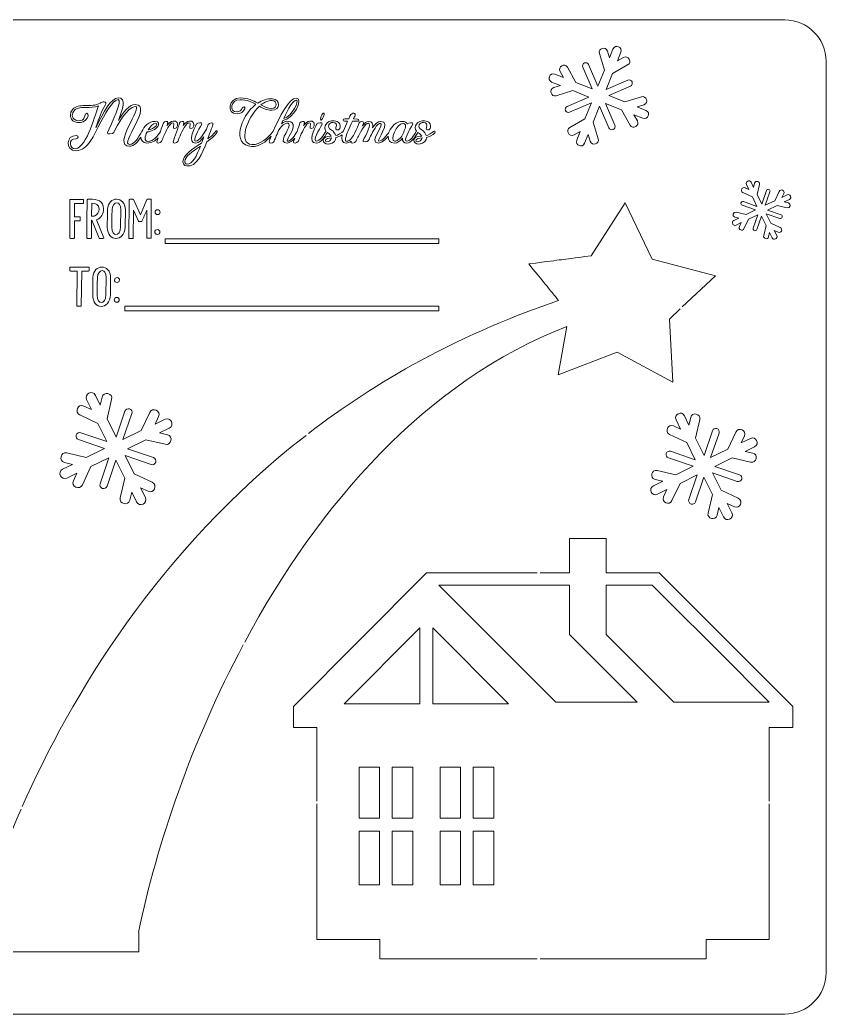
# Model space of a CAD drawing. Header units: inches. Extents: x 83 to 286, y 3 to 155.
# Drawn here: x 162.9 to 286.5, y 2.8 to 155.2 of the extents above; entities that cross this region are included whole.
import ezdxf

# ---------------------------------------------------------------- set-up
doc = ezdxf.new("R2010")
doc.units = ezdxf.units.IN
doc.header["$MEASUREMENT"] = 0
doc.layers.add('_U+0421_U+043B_U+043E_U+0439 1', color=7, linetype='Continuous')

# ---------------------------------------------------------------- blocks, each defined once
blk = doc.blocks.new('block 2')
at = {"layer": '_U+0421_U+043B_U+043E_U+0439 1', "color": 7, "lineweight": 5, "true_color": 0xffffff}
for points, knots in [([(171.56, 137.48), (171.91, 137.46), (171.86, 136.99), (171.52, 137.01), (170.22, 137.09), (170.47, 135.3), (171.44, 135.46), (173.26, 135.75), (174.48, 141.14), (174.95, 142.03), (174.29, 141.79), (173.63, 141.79), (173.01, 141.79), (172.69, 141.79), (172.37, 141.79), (172.09, 141.75), (171.48, 141.66), (171.12, 141.34), (170.99, 140.97), (170.93, 140.84), (170.92, 140.7), (170.92, 140.56), (170.94, 140.43), (170.98, 140.3), (171.05, 140.18), (171.22, 139.89), (171.59, 139.7), (172.14, 139.78), (172.56, 139.84), (172.78, 140.13), (172.82, 140.53), (172.88, 141.07), (173.45, 140.99), (173.36, 140.52), (173.24, 139.98), (172.74, 139.58), (172.17, 139.49), (171.5, 139.4), (171.04, 139.65), (170.81, 140.02), (170.71, 140.17), (170.66, 140.35), (170.64, 140.52), (170.63, 140.7), (170.66, 140.89), (170.72, 141.06), (170.89, 141.52), (171.33, 141.93), (172.06, 142.03), (172.36, 142.08), (172.69, 142.08), (173.03, 142.08), (173.72, 142.08), (174.48, 142.08), (175.21, 142.46), (175.44, 142.7), (176.37, 142.84), (175.95, 142.16), (175.39, 141.25), (175.08, 140.29), (174.53, 138.72), (174.53, 138.72), (174.66, 138.97), (174.66, 138.97), (175.69, 140.96), (176.86, 143.28), (177.94, 143.28), (179.35, 143.28), (178.58, 141.45), (177.99, 139.82), (178.67, 141), (179.62, 142.24), (180.55, 142.24), (183.39, 142.24), (178.15, 136.13), (179.69, 136.13), (180.48, 136.13), (181.11, 137.25), (181.57, 138.09), (181.88, 138.89), (182.65, 139.66), (183.64, 139.66), (184.18, 139.66), (184.26, 139.21), (184.01, 138.87), (183.74, 138.46), (182.87, 138.04), (182.39, 138.07), (182.03, 137.35), (181.91, 136.6), (182.48, 136.6), (183.38, 136.6), (184.03, 137.42), (184.43, 138.12), (184.61, 138.64), (184.78, 139.13), (184.88, 139.42), (184.97, 139.71), (185.61, 139.75), (185.55, 139.47), (185.52, 139.3), (185.47, 139.16), (185.43, 139.02), (185.7, 139.4), (186.02, 139.7), (186.37, 139.72), (186.99, 139.77), (187.12, 139.33), (187.05, 138.96), (186.97, 138.55), (186.23, 138.32), (186.44, 138.92), (186.55, 139.24), (186.55, 139.46), (186.3, 139.44), (185.85, 139.4), (185.29, 138.21), (184.94, 137.47), (184.83, 137.18), (184.73, 136.94), (184.59, 136.57), (184.47, 136.29), (183.76, 136.27), (183.86, 136.55), (183.92, 136.71), (184, 136.92), (184.09, 137.15), (183.66, 136.7), (183.11, 136.35), (182.37, 136.35), (181.73, 136.35), (181.44, 136.74), (181.41, 137.25), (180.97, 136.52), (180.43, 135.85), (179.7, 135.85), (176.9, 135.85), (181.83, 141.94), (180.57, 141.94), (179.36, 141.94), (177.71, 138.87), (177.28, 137.97), (177.18, 137.74), (176.14, 137.58), (176.31, 137.94), (176.93, 139.27), (178.7, 143.03), (177.95, 143), (177.05, 142.96), (175.91, 140.75), (174.91, 138.85), (174.45, 137.96), (174.03, 137.14), (173.66, 136.6), (173.15, 135.87), (172.43, 135.17), (171.49, 135.17), (169.83, 135.17), (169.9, 137.61), (171.56, 137.48)], [0, 0, 0, 0, 1, 1, 1, 2, 2, 2, 3, 3, 3, 4, 4, 4, 5, 5, 5, 6, 6, 6, 7, 7, 7, 8, 8, 8, 9, 9, 9, 10, 10, 10, 11, 11, 11, 12, 12, 12, 13, 13, 13, 14, 14, 14, 15, 15, 15, 16, 16, 16, 17, 17, 17, 18, 18, 18, 19, 19, 19, 20, 20, 20, 21, 21, 21, 22, 22, 22, 23, 23, 23, 24, 24, 24, 25, 25, 25, 26, 26, 26, 27, 27, 27, 28, 28, 28, 29, 29, 29, 30, 30, 30, 31, 31, 31, 32, 32, 32, 33, 33, 33, 34, 34, 34, 35, 35, 35, 36, 36, 36, 37, 37, 37, 38, 38, 38, 39, 39, 39, 40, 40, 40, 41, 41, 41, 42, 42, 42, 43, 43, 43, 44, 44, 44, 45, 45, 45, 46, 46, 46, 47, 47, 47, 48, 48, 48, 49, 49, 49, 50, 50, 50, 51, 51, 51, 52, 52, 52, 53, 53, 53, 53]), ([(182.55, 138.36), (182.93, 138.42), (183.51, 138.68), (183.75, 138.98), (183.86, 139.11), (183.98, 139.37), (183.68, 139.37), (183.32, 139.37), (182.87, 138.91), (182.55, 138.36)], [0, 0, 0, 0, 1, 1, 1, 2, 2, 2, 3, 3, 3, 3])]:
    blk.add_open_spline(points, degree=3, knots=knots, dxfattribs=at)
blk = doc.blocks.new('block 3')
at = {"layer": '_U+0421_U+043B_U+043E_U+0439 1', "color": 7, "lineweight": 5, "true_color": 0xffffff}
for points, knots in [([(189.94, 139.27), (190.03, 139.45), (190.98, 139.6), (190.77, 139.25), (190.27, 138.39), (189.29, 136.62), (189.87, 136.62), (190.36, 136.62), (191.11, 137.82), (191.51, 138.45), (191.51, 138.45), (191.77, 139.18), (191.77, 139.18), (191.86, 139.45), (192.63, 139.58), (192.48, 139.15), (192.39, 138.88), (191.82, 137.39), (191.68, 137), (191.97, 137.21), (192.51, 137.54), (192.87, 138.13), (192.96, 138.28), (193.22, 138.2), (193.14, 138.05), (192.73, 137.3), (192.05, 136.9), (191.53, 136.53), (190.92, 134.79), (189.94, 132.59), (188.45, 132.84), (188.03, 132.9), (187.88, 133.19), (187.88, 133.52), (187.87, 134.48), (189.33, 135.4), (190.74, 136.35), (190.81, 136.55), (190.93, 136.9), (191.08, 137.3), (190.69, 136.78), (190.34, 136.35), (189.87, 136.35), (188.47, 136.35), (189.59, 138.55), (189.94, 139.27)], [0, 0, 0, 0, 1, 1, 1, 2, 2, 2, 3, 3, 3, 4, 4, 4, 5, 5, 5, 6, 6, 6, 7, 7, 7, 8, 8, 8, 9, 9, 9, 10, 10, 10, 11, 11, 11, 12, 12, 12, 13, 13, 13, 14, 14, 14, 15, 15, 15, 15]), ([(190.56, 135.87), (189.33, 135.04), (188.16, 134.23), (188.16, 133.53), (188.16, 133.33), (188.25, 133.15), (188.49, 133.12), (189.31, 132.99), (190.04, 134.45), (190.56, 135.87)], [0, 0, 0, 0, 1, 1, 1, 2, 2, 2, 3, 3, 3, 3])]:
    blk.add_open_spline(points, degree=3, knots=knots, dxfattribs=at)
blk = doc.blocks.new('block 4')
at = {"layer": '_U+0421_U+043B_U+043E_U+0439 1', "color": 7, "lineweight": 5, "true_color": 0xffffff}
for points, knots in [([(196.67, 143.26), (197.84, 143.26), (198.62, 142.86), (199.34, 142.46), (200.02, 142.92), (200.78, 143.19), (201.58, 143.14), (202.92, 143.06), (202.82, 141.37), (201.49, 141.37), (200.74, 141.37), (200.18, 141.65), (199.59, 141.98), (197.65, 140.18), (196.32, 136.23), (198.44, 136.11), (199.76, 136.03), (200.89, 137.15), (201.72, 138.15), (201.72, 138.15), (201.72, 138.15), (201.72, 138.15), (202.63, 140.28), (204.16, 143.31), (205.27, 143.21), (206.38, 143.12), (204.84, 140.02), (203.2, 139.8), (203.2, 139.8), (202.98, 139.31), (202.98, 139.31), (203.5, 139.87), (204.9, 139.86), (204.78, 138.87), (204.68, 137.96), (203.58, 136.61), (203.88, 136.61), (204.44, 136.61), (205.08, 137.59), (205.38, 138.12), (205.56, 138.64), (205.73, 139.13), (205.82, 139.42), (205.92, 139.71), (206.55, 139.75), (206.49, 139.47), (206.47, 139.3), (206.41, 139.16), (206.38, 139.02), (206.65, 139.4), (206.97, 139.7), (207.32, 139.72), (207.94, 139.77), (208.07, 139.33), (208, 138.96), (207.92, 138.55), (207.18, 138.32), (207.38, 138.92), (207.5, 139.24), (207.5, 139.46), (207.24, 139.44), (206.79, 139.4), (206.24, 138.21), (205.88, 137.47), (205.78, 137.18), (205.68, 136.94), (205.53, 136.57), (205.42, 136.29), (204.7, 136.27), (204.81, 136.55), (204.86, 136.69), (204.93, 136.88), (205.01, 137.09), (204.67, 136.69), (204.26, 136.35), (203.85, 136.35), (202.37, 136.35), (204.06, 138.22), (204.15, 139.03), (204.25, 139.9), (202.97, 139.11), (202.53, 138.28), (202.21, 137.52), (201.93, 136.84), (201.78, 136.49), (201.7, 136.32), (200.97, 136.25), (201.07, 136.5), (201.15, 136.72), (201.26, 137.03), (201.41, 137.39), (200.59, 136.51), (199.57, 135.75), (198.4, 135.82), (195.35, 136.01), (196.58, 140.37), (199.07, 142.28), (198.42, 142.64), (197.69, 142.98), (196.64, 142.98), (195.21, 142.98), (194.84, 141.11), (196.2, 141.11), (196.54, 141.11), (196.83, 141.37), (196.96, 141.71), (197.07, 142.02), (197.51, 141.92), (197.38, 141.59), (197.19, 141.13), (196.66, 140.82), (196.18, 140.82), (194.43, 140.82), (194.88, 143.26), (196.67, 143.26)], [0, 0, 0, 0, 1, 1, 1, 2, 2, 2, 3, 3, 3, 4, 4, 4, 5, 5, 5, 6, 6, 6, 7, 7, 7, 8, 8, 8, 9, 9, 9, 10, 10, 10, 11, 11, 11, 12, 12, 12, 13, 13, 13, 14, 14, 14, 15, 15, 15, 16, 16, 16, 17, 17, 17, 18, 18, 18, 19, 19, 19, 20, 20, 20, 21, 21, 21, 22, 22, 22, 23, 23, 23, 24, 24, 24, 25, 25, 25, 26, 26, 26, 27, 27, 27, 28, 28, 28, 29, 29, 29, 30, 30, 30, 31, 31, 31, 32, 32, 32, 33, 33, 33, 34, 34, 34, 35, 35, 35, 36, 36, 36, 37, 37, 37, 38, 38, 38, 38]), ([(199.83, 142.18), (200.35, 141.89), (200.86, 141.66), (201.51, 141.66), (202.36, 141.66), (202.38, 142.8), (201.53, 142.86), (200.96, 142.89), (200.38, 142.62), (199.83, 142.18)], [0, 0, 0, 0, 1, 1, 1, 2, 2, 2, 3, 3, 3, 3]), ([(203.34, 140.11), (204.58, 140.41), (205.81, 142.88), (205.24, 142.93), (204.8, 142.97), (204.04, 141.61), (203.34, 140.11)], [0, 0, 0, 0, 1, 1, 1, 2, 2, 2, 2])]:
    blk.add_open_spline(points, degree=3, knots=knots, dxfattribs=at)
blk = doc.blocks.new('block 5')
at = {"layer": '_U+0421_U+043B_U+043E_U+0439 1', "color": 7, "lineweight": 5, "true_color": 0xffffff}
for points, knots in [([(208.39, 139.27), (208.48, 139.45), (209.43, 139.6), (209.22, 139.25), (208.72, 138.39), (207.74, 136.62), (208.32, 136.62), (208.86, 136.62), (209.43, 137.56), (209.78, 138.13), (209.79, 138.14), (209.8, 138.14), (209.8, 138.15), (209.26, 138.81), (209.94, 139.87), (211.05, 139.76), (211.72, 139.7), (212.15, 139.25), (211.9, 138.57), (211.73, 138.14), (211.14, 138.34), (211.33, 138.74), (211.55, 139.21), (211.34, 139.5), (210.87, 139.5), (210.33, 139.52), (209.77, 138.86), (210.6, 138.35), (211.04, 138.08), (211.21, 137.78), (211.3, 137.49), (211.54, 137.53), (212.26, 137.9), (212.44, 138.13), (212.44, 138.13), (212.44, 138.13), (212.44, 138.13), (212.45, 138.16), (212.46, 138.19), (212.47, 138.21), (212.66, 138.72), (212.87, 139.18), (213.1, 139.68), (213.1, 139.68), (212.66, 139.68), (212.66, 139.68), (212.37, 139.68), (212.38, 140.07), (212.67, 140.07), (212.67, 140.07), (213.28, 140.07), (213.28, 140.07), (213.28, 140.07), (213.29, 140.08), (213.29, 140.08), (213.29, 140.08), (213.48, 140.48), (213.48, 140.48), (213.84, 141.19), (214.47, 140.96), (214.2, 140.4), (214.17, 140.36), (214.15, 140.31), (214.01, 140.03), (214.01, 140.03), (214.63, 140), (214.63, 140), (214.93, 140), (214.91, 139.58), (214.63, 139.68), (214.63, 139.68), (213.85, 139.68), (213.85, 139.68), (213.62, 139.17), (213.42, 138.73), (213.2, 138.21), (212.84, 137.38), (212.61, 136.62), (212.96, 136.62), (213.53, 136.62), (213.99, 137.42), (214.24, 137.92), (214.5, 138.52), (214.76, 139.13), (214.9, 139.46), (214.99, 139.71), (215.67, 139.75), (215.55, 139.4), (215.55, 139.4), (215.41, 138.99), (215.41, 138.99), (215.7, 139.38), (216.01, 139.66), (216.28, 139.66), (216.89, 139.66), (217.02, 139.24), (216.95, 138.7), (217.3, 139.23), (217.73, 139.66), (218.17, 139.66), (219.99, 139.66), (217.42, 136.63), (217.92, 136.63), (218.47, 136.63), (219.15, 137.54), (219.51, 138.11), (219.82, 138.9), (220.56, 139.66), (221.57, 139.66), (221.88, 139.66), (222.14, 139.55), (222.24, 139.25), (222.24, 139.25), (222.27, 139.31), (222.27, 139.31), (222.34, 139.45), (223.29, 139.59), (223.1, 139.25), (222.6, 138.42), (221.6, 136.62), (222.18, 136.62), (222.74, 136.62), (223.29, 137.56), (223.65, 138.13), (223.65, 138.14), (223.66, 138.14), (223.67, 138.15), (223.13, 138.81), (223.8, 139.87), (224.92, 139.76), (225.59, 139.7), (226.02, 139.25), (225.76, 138.57), (225.59, 138.14), (225, 138.34), (225.2, 138.74), (225.41, 139.21), (225.21, 139.5), (224.73, 139.5), (224.19, 139.52), (223.64, 138.86), (224.47, 138.35), (224.91, 138.08), (225.07, 137.78), (225.16, 137.49), (225.4, 137.53), (226.12, 137.9), (226.3, 138.13), (226.39, 138.24), (226.67, 138.17), (226.49, 137.92), (226.24, 137.57), (225.5, 137.26), (225.2, 137.21), (225.17, 136.78), (224.93, 136.24), (224.08, 136.19), (222.98, 136.11), (222.86, 137.46), (224.47, 137.4), (224.39, 137.56), (224.22, 137.75), (223.94, 137.91), (223.91, 137.93), (223.89, 137.95), (223.87, 137.96), (223.49, 137.28), (222.85, 136.34), (222.18, 136.34), (221.69, 136.34), (221.52, 136.65), (221.52, 137.08), (221.22, 136.69), (220.79, 136.34), (220.28, 136.34), (219.6, 136.34), (219.32, 136.81), (219.34, 137.39), (218.91, 136.85), (218.33, 136.35), (217.84, 136.35), (216.12, 136.35), (219.04, 139.37), (218.07, 139.37), (217.6, 139.37), (217.02, 138.1), (216.62, 137.39), (216.5, 137.12), (216.39, 136.88), (216.31, 136.72), (216.22, 136.55), (215.27, 136.4), (215.48, 136.75), (215.97, 137.61), (216.86, 139.38), (216.28, 139.38), (215.81, 139.38), (215.18, 138.13), (214.78, 137.4), (214.67, 137.17), (214.54, 136.9), (214.39, 136.58), (214.25, 136.32), (213.48, 136.21), (213.66, 136.61), (213.67, 136.62), (213.67, 136.63), (213.67, 136.64), (213.44, 136.45), (213.17, 136.34), (212.88, 136.34), (212.19, 136.34), (212.11, 136.9), (212.29, 137.62), (211.96, 137.41), (211.54, 137.25), (211.33, 137.21), (211.31, 136.78), (211.07, 136.24), (210.21, 136.19), (209.12, 136.11), (209, 137.46), (210.6, 137.4), (210.52, 137.56), (210.36, 137.75), (210.07, 137.91), (210.05, 137.93), (210.03, 137.95), (210.01, 137.96), (209.62, 137.28), (208.98, 136.34), (208.32, 136.34), (206.92, 136.34), (208.04, 138.55), (208.39, 139.27)], [0, 0, 0, 0, 1, 1, 1, 2, 2, 2, 3, 3, 3, 4, 4, 4, 5, 5, 5, 6, 6, 6, 7, 7, 7, 8, 8, 8, 9, 9, 9, 10, 10, 10, 11, 11, 11, 12, 12, 12, 13, 13, 13, 14, 14, 14, 15, 15, 15, 16, 16, 16, 17, 17, 17, 18, 18, 18, 19, 19, 19, 20, 20, 20, 21, 21, 21, 22, 22, 22, 23, 23, 23, 24, 24, 24, 25, 25, 25, 26, 26, 26, 27, 27, 27, 28, 28, 28, 29, 29, 29, 30, 30, 30, 31, 31, 31, 32, 32, 32, 33, 33, 33, 34, 34, 34, 35, 35, 35, 36, 36, 36, 37, 37, 37, 38, 38, 38, 39, 39, 39, 40, 40, 40, 41, 41, 41, 42, 42, 42, 43, 43, 43, 44, 44, 44, 45, 45, 45, 46, 46, 46, 47, 47, 47, 48, 48, 48, 49, 49, 49, 50, 50, 50, 51, 51, 51, 52, 52, 52, 53, 53, 53, 54, 54, 54, 55, 55, 55, 56, 56, 56, 57, 57, 57, 58, 58, 58, 59, 59, 59, 60, 60, 60, 61, 61, 61, 62, 62, 62, 63, 63, 63, 64, 64, 64, 65, 65, 65, 66, 66, 66, 67, 67, 67, 68, 68, 68, 69, 69, 69, 70, 70, 70, 71, 71, 71, 72, 72, 72, 73, 73, 73, 74, 74, 74, 75, 75, 75, 76, 76, 76, 77, 77, 77, 78, 78, 78, 78]), ([(220.28, 136.62), (220.89, 136.62), (221.4, 137.31), (221.64, 137.8), (221.73, 138.11), (221.86, 138.42), (221.97, 138.69), (222.04, 139.03), (222.03, 139.37), (221.61, 139.37), (220.63, 139.37), (219.51, 136.62), (220.28, 136.62)], [0, 0, 0, 0, 1, 1, 1, 2, 2, 2, 3, 3, 3, 4, 4, 4, 4]), ([(209.91, 136.54), (210.27, 136.54), (210.6, 136.76), (210.66, 137.13), (209.55, 137.13), (209.55, 136.54), (209.91, 136.54)], [0, 0, 0, 0, 1, 1, 1, 2, 2, 2, 2]), ([(223.77, 136.54), (224.13, 136.54), (224.47, 136.76), (224.53, 137.13), (223.42, 137.13), (223.42, 136.54), (223.77, 136.54)], [0, 0, 0, 0, 1, 1, 1, 2, 2, 2, 2])]:
    blk.add_open_spline(points, degree=3, knots=knots, dxfattribs=at)
blk = doc.blocks.new('block 6')
at = {"layer": '_U+0421_U+043B_U+043E_U+0439 1', "color": 7, "lineweight": 5, "true_color": 0xffffff}
for points, knots in [([(173.77, 121.73), (173.77, 121.73), (173.25, 121.73), (173.25, 121.73), (173.2, 121.73), (173.16, 121.74), (173.16, 121.77), (173.16, 125.63), (173.18, 126.5), (173.21, 127.68), (173.21, 127.7), (173.24, 127.72), (173.29, 127.72), (173.41, 127.73), (173.53, 127.73), (173.63, 127.73), (174.73, 127.73), (175.72, 127.52), (175.72, 126.25), (175.72, 125.53), (175.32, 124.79), (174.62, 124.58), (174.62, 124.58), (175.75, 121.79), (175.75, 121.79), (175.76, 121.75), (175.74, 121.73), (175.67, 121.73), (175.67, 121.73), (175.11, 121.73), (175.11, 121.73), (175.09, 121.73), (175.04, 121.73), (175.03, 121.75), (175.03, 121.75), (173.91, 124.5), (173.91, 124.5), (173.91, 124.5), (173.87, 124.5), (173.87, 124.5), (173.87, 123.59), (173.86, 122.67), (173.86, 121.77), (173.86, 121.74), (173.82, 121.73), (173.77, 121.73)], [0, 0, 0, 0, 1, 1, 1, 2, 2, 2, 3, 3, 3, 4, 4, 4, 5, 5, 5, 6, 6, 6, 7, 7, 7, 8, 8, 8, 9, 9, 9, 10, 10, 10, 11, 11, 11, 12, 12, 12, 13, 13, 13, 14, 14, 14, 15, 15, 15, 15]), ([(173.85, 125.11), (174.03, 125.11), (174.2, 125.12), (174.39, 125.17), (174.73, 125.31), (175.02, 125.77), (175.02, 126.22), (175.02, 126.95), (174.46, 127.13), (173.89, 127.12), (173.89, 127.12), (173.85, 125.11), (173.85, 125.11)], [0, 0, 0, 0, 1, 1, 1, 2, 2, 2, 3, 3, 3, 4, 4, 4, 4])]:
    blk.add_open_spline(points, degree=3, knots=knots, dxfattribs=at)
blk = doc.blocks.new('block 7')
at = {"layer": '_U+0421_U+043B_U+043E_U+0439 1', "color": 7, "lineweight": 5, "true_color": 0xffffff}
for points, knots in [([(177.61, 121.71), (176.94, 121.71), (176.29, 122.32), (176.29, 123.45), (176.29, 123.45), (176.29, 124.24), (176.29, 124.24), (176.29, 124.89), (176.3, 125.6), (176.33, 126.16), (176.38, 127.22), (177.05, 127.74), (177.71, 127.74), (178.38, 127.74), (179.06, 127.18), (179.05, 126.1), (179.05, 126.1), (179.02, 123.48), (179.02, 123.48), (178.96, 122.3), (178.28, 121.71), (177.61, 121.71)], [0, 0, 0, 0, 1, 1, 1, 2, 2, 2, 3, 3, 3, 4, 4, 4, 5, 5, 5, 6, 6, 6, 7, 7, 7, 7]), ([(178.36, 126.13), (178.37, 126.86), (178.07, 127.19), (177.76, 127.19), (177.41, 127.19), (177.05, 126.8), (177.03, 126.13), (176.99, 125.33), (176.97, 124.23), (176.97, 123.45), (176.97, 122.67), (177.28, 122.3), (177.61, 122.3), (177.95, 122.3), (178.3, 122.71), (178.32, 123.48), (178.32, 123.48), (178.36, 126.13), (178.36, 126.13)], [0, 0, 0, 0, 1, 1, 1, 2, 2, 2, 3, 3, 3, 4, 4, 4, 5, 5, 5, 6, 6, 6, 6])]:
    blk.add_open_spline(points, degree=3, knots=knots, dxfattribs=at)
blk = doc.blocks.new('block 8')
at = {"layer": '_U+0421_U+043B_U+043E_U+0439 1', "color": 7, "lineweight": 5, "true_color": 0xffffff}
for points, knots in [([(174.05, 113.05), (174.05, 113.05), (174.05, 113.83), (174.05, 113.83), (174.05, 114.48), (174.05, 115.19), (174.08, 115.75), (174.13, 116.81), (174.8, 117.33), (175.46, 117.33), (176.14, 117.33), (176.81, 116.78), (176.8, 115.69), (176.8, 115.69), (176.77, 113.07), (176.77, 113.07), (176.71, 111.89), (176.03, 111.3), (175.36, 111.3), (174.69, 111.3), (174.04, 111.91), (174.05, 113.05)], [0, 0, 0, 0, 1, 1, 1, 2, 2, 2, 3, 3, 3, 4, 4, 4, 5, 5, 5, 6, 6, 6, 7, 7, 7, 7]), ([(174.72, 113.05), (174.72, 112.26), (175.03, 111.89), (175.36, 111.89), (175.7, 111.89), (176.06, 112.31), (176.07, 113.07), (176.07, 113.07), (176.11, 115.72), (176.11, 115.72), (176.12, 116.45), (175.82, 116.79), (175.51, 116.79), (175.16, 116.79), (174.8, 116.4), (174.78, 115.72), (174.74, 114.92), (174.72, 113.82), (174.72, 113.05)], [0, 0, 0, 0, 1, 1, 1, 2, 2, 2, 3, 3, 3, 4, 4, 4, 5, 5, 5, 6, 6, 6, 6])]:
    blk.add_open_spline(points, degree=3, knots=knots, dxfattribs=at)

msp = doc.modelspace()

# ---------------------------------------------------------------- linework, layer by layer
at = {"layer": '_U+0421_U+043B_U+043E_U+0439 1', "color": 7, "lineweight": 5, "true_color": 0xffffff}
for points in [[(185.16, 120.96), (227.08, 120.96), (227.08, 121.67), (185.16, 121.67), (185.16, 120.96)], [(178.95, 110.64), (227.08, 110.64), (227.08, 111.35), (178.95, 111.35), (178.95, 110.64)]]:
    msp.add_lwpolyline(points, dxfattribs=at)
at = {"layer": '_U+0421_U+043B_U+043E_U+0439 1', "color": 1, "lineweight": 5, "true_color": 0xff0000}
for points in [[(242.62, 70.48), (247.15, 70.48), (247.15, 75.73), (252.73, 75.73), (252.73, 70.48), (260.87, 70.48), (281.35, 50), (281.35, 46.78), (277.74, 46.78), (277.74, 35.48)], [(208.41, 35.48), (208.41, 46.78), (204.8, 46.78), (204.8, 50), (225.22, 70.48), (242.18, 70.48)], [(247.15, 61.03), (247.15, 68.58), (227.12, 68.58), (245.05, 50.65), (257.52, 50.65), (247.15, 61.03)], [(212.61, 50.39), (224.17, 50.39), (224.17, 62.01), (212.61, 50.39)], [(226.2, 62.01), (226.2, 50.39), (237.76, 50.39), (226.2, 62.01)], [(214.91, 40.67), (214.91, 32.86), (218, 32.86), (218, 40.67), (214.91, 40.67)], [(219.96, 40.67), (219.96, 32.86), (223.11, 32.86), (223.11, 40.67), (219.96, 40.67)], [(227.32, 40.67), (227.32, 32.86), (230.4, 32.86), (230.4, 40.67), (227.32, 40.67)], [(232.37, 40.67), (232.37, 32.86), (235.53, 32.86), (235.53, 40.67), (232.37, 40.67)], [(208.41, 35.04), (208.41, 14.28), (218.08, 14.28), (218.08, 11.28), (242.18, 11.28)], [(277.74, 35.04), (277.74, 14.28), (268.08, 14.28), (268.08, 11.28), (242.62, 11.28)], [(214.91, 30.89), (214.91, 22.62), (218, 22.62), (218, 30.89), (214.91, 30.89)], [(219.96, 30.89), (219.96, 22.62), (223.11, 22.62), (223.11, 30.89), (219.96, 30.89)], [(227.32, 30.89), (227.32, 22.62), (230.4, 22.62), (230.4, 30.89), (227.32, 30.89)], [(232.37, 30.89), (232.37, 22.62), (235.53, 22.62), (235.53, 30.89), (232.37, 30.89)]]:
    msp.add_lwpolyline(points, dxfattribs=at)
for points, knots in [([(286.46, 148.87), (286.46, 148.87), (286.46, 9.17), (286.46, 9.17), (286.46, 5.67), (283.61, 2.82), (280.11, 2.82), (280.11, 2.82), (89.61, 2.82), (89.61, 2.82), (86.1, 2.82), (83.26, 5.67), (83.26, 9.17), (83.26, 9.17), (83.26, 148.87), (83.26, 148.87), (83.26, 152.38), (86.1, 155.22), (89.61, 155.22), (89.61, 155.22), (280.11, 155.22), (280.11, 155.22), (283.61, 155.22), (286.46, 152.38), (286.46, 148.87)], [0, 0, 0, 0, 1, 1, 1, 2, 2, 2, 3, 3, 3, 4, 4, 4, 5, 5, 5, 6, 6, 6, 7, 7, 7, 8, 8, 8, 8]), ([(207.1, 91.81), (212.33, 95.84), (218.06, 99.62), (224.33, 103.03), (231.56, 106.92), (238.67, 109.9), (245.46, 112.21), (243.84, 114.14), (244.93, 112.9), (240.88, 117.81), (247.17, 118.63), (244.78, 118.31), (250.43, 119.06), (250.43, 119.06), (255.64, 127.2), (255.64, 127.2), (255.64, 127.2), (259.81, 118.53), (259.81, 118.53), (259.81, 118.53), (269.49, 116.01), (269.49, 116.01), (269.49, 116.01), (264.41, 111.22), (264.41, 111.22)], [0, 0, 0, 0, 1, 1, 1, 2, 2, 2, 3, 3, 3, 4, 4, 4, 5, 5, 5, 6, 6, 6, 7, 7, 7, 8, 8, 8, 8]), ([(197.35, 59.86), (208.62, 80.84), (225.05, 99.9), (246.74, 108.21), (246.74, 108.21), (245.37, 100.81), (245.37, 100.81), (245.37, 100.81), (254.43, 104.31), (254.43, 104.31), (254.43, 104.31), (262.96, 99.67), (262.96, 99.67), (262.96, 99.67), (262.44, 109.35), (262.44, 109.35), (262.44, 109.35), (264.09, 110.92), (264.09, 110.92)], [0, 0, 0, 0, 1, 1, 1, 2, 2, 2, 3, 3, 3, 4, 4, 4, 5, 5, 5, 6, 6, 6, 6]), ([(259.82, 68.58), (259.82, 68.58), (252.73, 68.58), (252.73, 68.58), (252.73, 68.58), (252.73, 61.03), (252.73, 61.03), (252.73, 61.03), (263.1, 50.65), (263.1, 50.65), (263.1, 50.65), (277.74, 50.65), (277.74, 50.65), (271.77, 56.63), (265.79, 62.6), (259.82, 68.58)], [0, 0, 0, 0, 1, 1, 1, 2, 2, 2, 3, 3, 3, 4, 4, 4, 5, 5, 5, 5]), ([(163.07, 34.22), (159.56, 26.24), (157.37, 19.57), (156.11, 15.35), (156.11, 15.35), (156.11, 12.35), (156.11, 12.35), (156.11, 12.35), (181.11, 12.35), (181.11, 12.35), (181.11, 12.35), (181.11, 15.35), (181.11, 15.35), (181.11, 15.35), (181.07, 15.35), (181.07, 15.35), (183.88, 28.9), (189.22, 44.62), (197.11, 59.41)], [0, 0, 0, 0, 1, 1, 1, 2, 2, 2, 3, 3, 3, 4, 4, 4, 5, 5, 5, 6, 6, 6, 6])]:
    msp.add_open_spline(points, degree=3, knots=knots, dxfattribs=at)
at = {"layer": '_U+0421_U+043B_U+043E_U+0439 1', "color": 7, "lineweight": 5, "true_color": 0xffffff}
for points, knots in [([(258.84, 141.34), (258.84, 141.34), (257.49, 141.88), (257.49, 141.88), (257.49, 141.88), (258.53, 142.21), (258.53, 142.21), (258.92, 142.33), (259.05, 142.71), (258.94, 143.01), (258.83, 143.31), (258.53, 143.57), (258.14, 143.44), (258.14, 143.44), (255.61, 142.66), (255.61, 142.66), (255.61, 142.66), (253.13, 143.65), (253.13, 143.65), (253.13, 143.65), (256.46, 145.08), (256.46, 145.08), (256.7, 145.18), (256.82, 145.48), (256.71, 145.72), (256.61, 145.96), (256.32, 146.08), (256.08, 145.97), (256.08, 145.97), (252.74, 144.54), (252.74, 144.54), (252.74, 144.54), (253.73, 147.02), (253.73, 147.02), (253.73, 147.02), (256.04, 148.32), (256.04, 148.32), (256.4, 148.52), (256.44, 148.9), (256.28, 149.19), (256.13, 149.48), (255.77, 149.65), (255.41, 149.45), (255.41, 149.45), (254.46, 148.92), (254.46, 148.92), (254.46, 148.92), (255, 150.27), (255, 150.27), (255.31, 151.06), (254.11, 151.54), (253.79, 150.75), (253.79, 150.75), (253.26, 149.4), (253.26, 149.4), (253.26, 149.4), (252.93, 150.44), (252.93, 150.44), (252.68, 151.25), (251.45, 150.86), (251.7, 150.05), (251.7, 150.05), (252.48, 147.52), (252.48, 147.52), (252.48, 147.52), (251.49, 145.04), (251.49, 145.04), (251.49, 145.04), (250.06, 148.37), (250.06, 148.37), (249.95, 148.61), (249.66, 148.73), (249.42, 148.62), (249.18, 148.52), (249.06, 148.22), (249.17, 147.98), (249.17, 147.98), (250.6, 144.65), (250.6, 144.65), (250.6, 144.65), (248.12, 145.64), (248.12, 145.64), (248.12, 145.64), (246.82, 147.95), (246.82, 147.95), (246.4, 148.69), (245.29, 148.05), (245.69, 147.32), (245.69, 147.32), (246.22, 146.37), (246.22, 146.37), (246.22, 146.37), (244.87, 146.91), (244.87, 146.91), (244.08, 147.22), (243.6, 146.02), (244.39, 145.7), (244.39, 145.7), (245.74, 145.16), (245.74, 145.16), (245.74, 145.16), (244.7, 144.84), (244.7, 144.84), (244.31, 144.71), (244.18, 144.33), (244.29, 144.03), (244.4, 143.73), (244.7, 143.47), (245.09, 143.6), (245.09, 143.6), (247.62, 144.39), (247.62, 144.39), (247.62, 144.39), (250.1, 143.4), (250.1, 143.4), (250.1, 143.4), (246.77, 141.97), (246.77, 141.97), (246.53, 141.86), (246.41, 141.57), (246.52, 141.33), (246.62, 141.09), (246.91, 140.97), (247.15, 141.07), (247.15, 141.07), (250.49, 142.51), (250.49, 142.51), (250.49, 142.51), (249.5, 140.03), (249.5, 140.03), (249.5, 140.03), (247.19, 138.73), (247.19, 138.73), (246.82, 138.53), (246.79, 138.15), (246.95, 137.85), (247.1, 137.57), (247.45, 137.4), (247.82, 137.59), (247.82, 137.59), (248.77, 138.13), (248.77, 138.13), (248.77, 138.13), (248.23, 136.78), (248.23, 136.78), (248.08, 136.38), (248.29, 136.07), (248.59, 135.95), (248.88, 135.83), (249.28, 135.9), (249.43, 136.3), (249.43, 136.3), (249.97, 137.65), (249.97, 137.65), (249.97, 137.65), (250.3, 136.61), (250.3, 136.61), (250.55, 135.8), (251.78, 136.19), (251.53, 137), (251.53, 137), (250.75, 139.53), (250.75, 139.53), (250.75, 139.53), (251.74, 142.01), (251.74, 142.01), (251.74, 142.01), (253.17, 138.68), (253.17, 138.68), (253.27, 138.44), (253.57, 138.32), (253.81, 138.42), (254.05, 138.53), (254.17, 138.82), (254.06, 139.06), (254.06, 139.06), (252.63, 142.39), (252.63, 142.39), (252.63, 142.39), (255.11, 141.41), (255.11, 141.41), (255.11, 141.41), (256.41, 139.1), (256.41, 139.1), (256.83, 138.36), (257.94, 139), (257.54, 139.73), (257.54, 139.73), (257.01, 140.68), (257.01, 140.68), (257.01, 140.68), (258.36, 140.14), (258.36, 140.14), (259.15, 139.83), (259.63, 141.03), (258.84, 141.34)], [0, 0, 0, 0, 1, 1, 1, 2, 2, 2, 3, 3, 3, 4, 4, 4, 5, 5, 5, 6, 6, 6, 7, 7, 7, 8, 8, 8, 9, 9, 9, 10, 10, 10, 11, 11, 11, 12, 12, 12, 13, 13, 13, 14, 14, 14, 15, 15, 15, 16, 16, 16, 17, 17, 17, 18, 18, 18, 19, 19, 19, 20, 20, 20, 21, 21, 21, 22, 22, 22, 23, 23, 23, 24, 24, 24, 25, 25, 25, 26, 26, 26, 27, 27, 27, 28, 28, 28, 29, 29, 29, 30, 30, 30, 31, 31, 31, 32, 32, 32, 33, 33, 33, 34, 34, 34, 35, 35, 35, 36, 36, 36, 37, 37, 37, 38, 38, 38, 39, 39, 39, 40, 40, 40, 41, 41, 41, 42, 42, 42, 43, 43, 43, 44, 44, 44, 45, 45, 45, 46, 46, 46, 47, 47, 47, 48, 48, 48, 49, 49, 49, 50, 50, 50, 51, 51, 51, 52, 52, 52, 53, 53, 53, 54, 54, 54, 55, 55, 55, 56, 56, 56, 57, 57, 57, 58, 58, 58, 59, 59, 59, 60, 60, 60, 61, 61, 61, 62, 62, 62, 63, 63, 63, 64, 64, 64, 65, 65, 65, 65]), ([(209, 139.86), (209.09, 139.82), (209.26, 140.03), (209.39, 140.33), (209.53, 140.62), (209.56, 140.89), (209.47, 140.94), (209.38, 140.97), (209.2, 140.77), (209.07, 140.47), (208.94, 140.17), (208.91, 139.9), (209, 139.86)], [0, 0, 0, 0, 1, 1, 1, 2, 2, 2, 3, 3, 3, 4, 4, 4, 4]), ([(187.08, 136.57), (187.23, 136.94), (187.33, 137.18), (187.43, 137.47), (187.79, 138.21), (188.34, 139.4), (188.79, 139.44), (189.05, 139.46), (189.05, 139.24), (188.93, 138.92), (188.73, 138.32), (189.47, 138.55), (189.55, 138.96), (189.62, 139.33), (189.49, 139.77), (188.87, 139.72), (188.52, 139.7), (188.2, 139.4), (187.93, 139.02), (187.96, 139.16), (188.02, 139.3), (188.04, 139.47), (188.1, 139.75), (187.47, 139.71), (187.37, 139.42), (187.17, 138.81), (186.62, 137.24), (186.36, 136.55), (186.25, 136.27), (186.97, 136.29), (187.08, 136.57)], [0, 0, 0, 0, 1, 1, 1, 2, 2, 2, 3, 3, 3, 4, 4, 4, 5, 5, 5, 6, 6, 6, 7, 7, 7, 8, 8, 8, 9, 9, 9, 10, 10, 10, 10]), ([(280.67, 127.16), (280.67, 127.16), (280.03, 127.31), (280.03, 127.31), (280.03, 127.31), (280.82, 127.69), (280.82, 127.69), (281.28, 127.91), (280.94, 128.62), (280.48, 128.4), (280.48, 128.4), (279.69, 128.01), (279.69, 128.01), (279.69, 128.01), (279.97, 128.61), (279.97, 128.61), (280.08, 128.84), (279.96, 129.04), (279.78, 129.12), (279.6, 129.19), (279.37, 129.17), (279.26, 128.94), (279.26, 128.94), (278.58, 127.5), (278.58, 127.5), (278.58, 127.5), (277.13, 126.8), (277.13, 126.8), (277.13, 126.8), (277.85, 128.86), (277.85, 128.86), (277.9, 129.01), (277.82, 129.18), (277.67, 129.23), (277.52, 129.29), (277.35, 129.2), (277.3, 129.06), (277.3, 129.06), (276.58, 126.99), (276.58, 126.99), (276.58, 126.99), (275.88, 128.44), (275.88, 128.44), (275.88, 128.44), (276.24, 130), (276.24, 130), (276.31, 130.24), (276.15, 130.41), (275.95, 130.46), (275.77, 130.51), (275.55, 130.42), (275.49, 130.18), (275.49, 130.18), (275.33, 129.54), (275.33, 129.54), (275.33, 129.54), (274.95, 130.33), (274.95, 130.33), (274.73, 130.79), (274.03, 130.45), (274.25, 129.99), (274.25, 129.99), (274.63, 129.2), (274.63, 129.2), (274.63, 129.2), (274.04, 129.48), (274.04, 129.48), (273.58, 129.7), (273.24, 128.99), (273.7, 128.77), (273.7, 128.77), (275.15, 128.09), (275.15, 128.09), (275.15, 128.09), (275.85, 126.64), (275.85, 126.64), (275.85, 126.64), (273.78, 127.36), (273.78, 127.36), (273.63, 127.41), (273.46, 127.33), (273.41, 127.18), (273.36, 127.03), (273.44, 126.86), (273.59, 126.81), (273.59, 126.81), (275.65, 126.09), (275.65, 126.09), (275.65, 126.09), (274.2, 125.39), (274.2, 125.39), (274.2, 125.39), (272.65, 125.75), (272.65, 125.75), (272.15, 125.87), (271.98, 125.11), (272.47, 124.99), (272.47, 124.99), (273.1, 124.84), (273.1, 124.84), (273.1, 124.84), (272.32, 124.46), (272.32, 124.46), (271.86, 124.24), (272.19, 123.54), (272.65, 123.76), (272.65, 123.76), (273.44, 124.14), (273.44, 124.14), (273.44, 124.14), (273.16, 123.54), (273.16, 123.54), (273.06, 123.32), (273.18, 123.11), (273.36, 123.04), (273.53, 122.96), (273.77, 122.99), (273.87, 123.21), (273.87, 123.21), (274.56, 124.66), (274.56, 124.66), (274.56, 124.66), (276.01, 125.35), (276.01, 125.35), (276.01, 125.35), (275.28, 123.29), (275.28, 123.29), (275.23, 123.14), (275.31, 122.97), (275.46, 122.92), (275.61, 122.87), (275.78, 122.95), (275.84, 123.1), (275.84, 123.1), (276.56, 125.16), (276.56, 125.16), (276.56, 125.16), (277.26, 123.71), (277.26, 123.71), (277.26, 123.71), (276.89, 122.16), (276.89, 122.16), (276.83, 121.91), (276.99, 121.74), (277.18, 121.7), (277.37, 121.64), (277.59, 121.73), (277.65, 121.97), (277.65, 121.97), (277.8, 122.61), (277.8, 122.61), (277.8, 122.61), (278.18, 121.82), (278.18, 121.82), (278.29, 121.59), (278.52, 121.56), (278.69, 121.64), (278.87, 121.73), (279, 121.93), (278.89, 122.16), (278.89, 122.16), (278.51, 122.95), (278.51, 122.95), (278.51, 122.95), (279.1, 122.67), (279.1, 122.67), (279.56, 122.45), (279.89, 123.16), (279.43, 123.38), (279.43, 123.38), (277.99, 124.06), (277.99, 124.06), (277.99, 124.06), (277.29, 125.51), (277.29, 125.51), (277.29, 125.51), (279.35, 124.79), (279.35, 124.79), (279.5, 124.74), (279.67, 124.82), (279.73, 124.97), (279.78, 125.12), (279.7, 125.29), (279.55, 125.34), (279.55, 125.34), (277.48, 126.07), (277.48, 126.07), (277.48, 126.07), (278.93, 126.76), (278.93, 126.76), (278.93, 126.76), (280.49, 126.4), (280.49, 126.4), (280.99, 126.29), (281.15, 127.04), (280.67, 127.16)], [0, 0, 0, 0, 1, 1, 1, 2, 2, 2, 3, 3, 3, 4, 4, 4, 5, 5, 5, 6, 6, 6, 7, 7, 7, 8, 8, 8, 9, 9, 9, 10, 10, 10, 11, 11, 11, 12, 12, 12, 13, 13, 13, 14, 14, 14, 15, 15, 15, 16, 16, 16, 17, 17, 17, 18, 18, 18, 19, 19, 19, 20, 20, 20, 21, 21, 21, 22, 22, 22, 23, 23, 23, 24, 24, 24, 25, 25, 25, 26, 26, 26, 27, 27, 27, 28, 28, 28, 29, 29, 29, 30, 30, 30, 31, 31, 31, 32, 32, 32, 33, 33, 33, 34, 34, 34, 35, 35, 35, 36, 36, 36, 37, 37, 37, 38, 38, 38, 39, 39, 39, 40, 40, 40, 41, 41, 41, 42, 42, 42, 43, 43, 43, 44, 44, 44, 45, 45, 45, 46, 46, 46, 47, 47, 47, 48, 48, 48, 49, 49, 49, 50, 50, 50, 51, 51, 51, 52, 52, 52, 53, 53, 53, 54, 54, 54, 55, 55, 55, 56, 56, 56, 57, 57, 57, 58, 58, 58, 59, 59, 59, 60, 60, 60, 61, 61, 61, 62, 62, 62, 63, 63, 63, 64, 64, 64, 65, 65, 65, 65]), ([(172.55, 127.08), (172.6, 127.08), (172.63, 127.1), (172.63, 127.12), (172.63, 127.12), (172.63, 127.65), (172.63, 127.65), (172.63, 127.68), (172.6, 127.69), (172.55, 127.69), (172.55, 127.69), (170.65, 127.69), (170.65, 127.69), (170.6, 127.69), (170.56, 127.68), (170.56, 127.65), (170.56, 127.65), (170.56, 127.35), (170.56, 127.35), (170.56, 127.35), (170.54, 121.77), (170.54, 121.77), (170.54, 121.74), (170.58, 121.73), (170.63, 121.73), (170.63, 121.73), (171.15, 121.73), (171.15, 121.73), (171.21, 121.73), (171.24, 121.74), (171.24, 121.77), (171.24, 122.66), (171.26, 123.53), (171.26, 124.42), (171.26, 124.42), (172.07, 124.42), (172.07, 124.42), (172.12, 124.42), (172.15, 124.44), (172.15, 124.47), (172.15, 124.47), (172.15, 124.99), (172.15, 124.99), (172.15, 125.01), (172.12, 125.03), (172.07, 125.03), (172.07, 125.03), (171.26, 125.03), (171.26, 125.03), (171.26, 125.03), (171.26, 127.08), (171.26, 127.08), (171.26, 127.08), (172.55, 127.08), (172.55, 127.08)], [0, 0, 0, 0, 1, 1, 1, 2, 2, 2, 3, 3, 3, 4, 4, 4, 5, 5, 5, 6, 6, 6, 7, 7, 7, 8, 8, 8, 9, 9, 9, 10, 10, 10, 11, 11, 11, 12, 12, 12, 13, 13, 13, 14, 14, 14, 15, 15, 15, 16, 16, 16, 17, 17, 17, 18, 18, 18, 18]), ([(182.4, 121.75), (182.4, 121.75), (182.92, 121.75), (182.92, 121.75), (182.96, 121.75), (183, 121.77), (183, 121.8), (183, 121.8), (183.03, 127.68), (183.03, 127.68), (183.03, 127.7), (183, 127.72), (182.94, 127.72), (182.94, 127.72), (182.41, 127.72), (182.41, 127.72), (182.4, 127.72), (182.35, 127.71), (182.34, 127.69), (182.34, 127.69), (181.35, 125.34), (181.35, 125.34), (181.35, 125.34), (180.29, 127.69), (180.29, 127.69), (180.28, 127.71), (180.24, 127.72), (180.21, 127.72), (180.21, 127.72), (179.72, 127.72), (179.72, 127.72), (179.67, 127.72), (179.63, 127.7), (179.63, 127.68), (179.63, 127.68), (179.58, 121.76), (179.58, 121.76), (179.58, 121.73), (179.62, 121.72), (179.67, 121.72), (179.67, 121.72), (180.19, 121.72), (180.19, 121.72), (180.23, 121.72), (180.27, 121.73), (180.27, 121.76), (180.27, 121.76), (180.3, 126.04), (180.3, 126.04), (180.3, 126.04), (181.07, 124.35), (181.07, 124.35), (181.07, 124.34), (181.12, 124.33), (181.14, 124.33), (181.14, 124.33), (181.51, 124.33), (181.51, 124.33), (181.54, 124.33), (181.59, 124.34), (181.59, 124.35), (181.84, 124.93), (182.08, 125.46), (182.33, 126.03), (182.33, 126.03), (182.32, 121.8), (182.32, 121.8), (182.32, 121.77), (182.35, 121.75), (182.4, 121.75)], [0, 0, 0, 0, 1, 1, 1, 2, 2, 2, 3, 3, 3, 4, 4, 4, 5, 5, 5, 6, 6, 6, 7, 7, 7, 8, 8, 8, 9, 9, 9, 10, 10, 10, 11, 11, 11, 12, 12, 12, 13, 13, 13, 14, 14, 14, 15, 15, 15, 16, 16, 16, 17, 17, 17, 18, 18, 18, 19, 19, 19, 20, 20, 20, 21, 21, 21, 22, 22, 22, 23, 23, 23, 23]), ([(184, 126.13), (183.77, 126.13), (183.61, 125.97), (183.61, 125.75), (183.61, 125.56), (183.75, 125.38), (184, 125.38), (184.2, 125.38), (184.39, 125.56), (184.39, 125.75), (184.39, 125.9), (184.23, 126.13), (184, 126.13)], [0, 0, 0, 0, 1, 1, 1, 2, 2, 2, 3, 3, 3, 4, 4, 4, 4]), ([(183.96, 123.08), (183.75, 123.08), (183.56, 122.91), (183.56, 122.7), (183.56, 122.54), (183.73, 122.33), (183.96, 122.33), (184.18, 122.33), (184.35, 122.5), (184.35, 122.7), (184.35, 122.89), (184.2, 123.08), (183.96, 123.08)], [0, 0, 0, 0, 1, 1, 1, 2, 2, 2, 3, 3, 3, 4, 4, 4, 4]), ([(171.72, 111.32), (171.72, 111.32), (172.21, 111.32), (172.21, 111.32), (172.25, 111.32), (172.3, 111.34), (172.3, 111.36), (172.3, 111.36), (172.36, 116.72), (172.36, 116.72), (172.36, 116.72), (173.42, 116.72), (173.42, 116.72), (173.47, 116.72), (173.51, 116.74), (173.51, 116.77), (173.51, 116.77), (173.51, 117.27), (173.51, 117.27), (173.51, 117.3), (173.47, 117.31), (173.42, 117.31), (173.42, 117.31), (170.63, 117.31), (170.63, 117.31), (170.58, 117.31), (170.54, 117.3), (170.54, 117.27), (170.54, 117.27), (170.54, 116.77), (170.54, 116.77), (170.54, 116.74), (170.58, 116.72), (170.63, 116.72), (170.63, 116.72), (171.66, 116.72), (171.66, 116.72), (171.66, 116.72), (171.63, 111.36), (171.63, 111.36), (171.63, 111.34), (171.66, 111.32), (171.72, 111.32)], [0, 0, 0, 0, 1, 1, 1, 2, 2, 2, 3, 3, 3, 4, 4, 4, 5, 5, 5, 6, 6, 6, 7, 7, 7, 8, 8, 8, 9, 9, 9, 10, 10, 10, 11, 11, 11, 12, 12, 12, 13, 13, 13, 14, 14, 14, 14]), ([(177.78, 115.72), (177.55, 115.72), (177.39, 115.56), (177.39, 115.34), (177.39, 115.15), (177.52, 114.97), (177.78, 114.97), (177.97, 114.97), (178.16, 115.15), (178.16, 115.34), (178.16, 115.5), (178.01, 115.72), (177.78, 115.72)], [0, 0, 0, 0, 1, 1, 1, 2, 2, 2, 3, 3, 3, 4, 4, 4, 4]), ([(177.73, 112.68), (177.52, 112.68), (177.34, 112.5), (177.34, 112.3), (177.34, 112.13), (177.5, 111.93), (177.73, 111.93), (177.95, 111.93), (178.12, 112.09), (178.12, 112.3), (178.12, 112.48), (177.97, 112.68), (177.73, 112.68)], [0, 0, 0, 0, 1, 1, 1, 2, 2, 2, 3, 3, 3, 4, 4, 4, 4]), ([(185.79, 92.66), (185.79, 92.66), (184.27, 91.92), (184.27, 91.92), (184.27, 91.92), (185.51, 91.63), (185.51, 91.63), (186.44, 91.4), (186.12, 89.95), (185.16, 90.17), (185.16, 90.17), (182.17, 90.85), (182.17, 90.85), (182.17, 90.85), (179.38, 89.49), (179.38, 89.49), (179.38, 89.49), (183.36, 88.12), (183.36, 88.12), (183.65, 88.03), (183.81, 87.7), (183.71, 87.41), (183.61, 87.12), (183.28, 86.96), (183, 87.06), (183, 87.06), (179.01, 88.43), (179.01, 88.43), (179.01, 88.43), (180.38, 85.64), (180.38, 85.64), (180.38, 85.64), (183.16, 84.34), (183.16, 84.34), (184.05, 83.92), (183.42, 82.55), (182.53, 82.97), (182.53, 82.97), (181.39, 83.5), (181.39, 83.5), (181.39, 83.5), (182.13, 81.99), (182.13, 81.99), (182.34, 81.55), (182.09, 81.15), (181.76, 80.99), (181.43, 80.83), (180.99, 80.89), (180.78, 81.33), (180.78, 81.33), (180.03, 82.84), (180.03, 82.84), (180.03, 82.84), (179.75, 81.61), (179.75, 81.61), (179.63, 81.15), (179.21, 80.97), (178.85, 81.07), (178.47, 81.16), (178.17, 81.49), (178.28, 81.95), (178.28, 81.95), (178.97, 84.95), (178.97, 84.95), (178.97, 84.95), (177.61, 87.74), (177.61, 87.74), (177.61, 87.74), (176.24, 83.76), (176.24, 83.76), (176.14, 83.47), (175.81, 83.31), (175.52, 83.41), (175.24, 83.51), (175.08, 83.84), (175.17, 84.12), (175.17, 84.12), (176.54, 88.1), (176.54, 88.1), (176.54, 88.1), (173.76, 86.74), (173.76, 86.74), (173.76, 86.74), (172.46, 83.96), (172.46, 83.96), (172.26, 83.52), (171.81, 83.47), (171.46, 83.61), (171.12, 83.75), (170.89, 84.15), (171.09, 84.59), (171.09, 84.59), (171.62, 85.73), (171.62, 85.73), (171.62, 85.73), (170.1, 84.99), (170.1, 84.99), (169.22, 84.56), (168.56, 85.91), (169.44, 86.34), (169.44, 86.34), (170.96, 87.08), (170.96, 87.08), (170.96, 87.08), (169.73, 87.37), (169.73, 87.37), (168.8, 87.6), (169.11, 89.05), (170.07, 88.84), (170.07, 88.84), (173.07, 88.15), (173.07, 88.15), (173.07, 88.15), (175.85, 89.51), (175.85, 89.51), (175.85, 89.51), (171.87, 90.88), (171.87, 90.88), (171.59, 90.98), (171.42, 91.31), (171.52, 91.59), (171.62, 91.88), (171.95, 92.04), (172.24, 91.94), (172.24, 91.94), (176.22, 90.58), (176.22, 90.58), (176.22, 90.58), (174.86, 93.36), (174.86, 93.36), (174.86, 93.36), (172.07, 94.66), (172.07, 94.66), (171.18, 95.08), (171.81, 96.45), (172.7, 96.03), (172.7, 96.03), (173.85, 95.5), (173.85, 95.5), (173.85, 95.5), (173.11, 97.01), (173.11, 97.01), (172.68, 97.9), (174.03, 98.56), (174.46, 97.67), (174.46, 97.67), (175.2, 96.16), (175.2, 96.16), (175.2, 96.16), (175.49, 97.39), (175.49, 97.39), (175.6, 97.86), (176.03, 98.03), (176.38, 97.93), (176.77, 97.85), (177.07, 97.51), (176.95, 97.05), (176.95, 97.05), (176.27, 94.05), (176.27, 94.05), (176.27, 94.05), (177.63, 91.26), (177.63, 91.26), (177.63, 91.26), (178.99, 95.25), (178.99, 95.25), (179.09, 95.53), (179.42, 95.69), (179.71, 95.6), (180, 95.5), (180.16, 95.17), (180.06, 94.88), (180.06, 94.88), (178.69, 90.9), (178.69, 90.9), (178.69, 90.9), (181.48, 92.26), (181.48, 92.26), (181.48, 92.26), (182.78, 95.05), (182.78, 95.05), (182.98, 95.48), (183.43, 95.53), (183.77, 95.39), (184.11, 95.25), (184.34, 94.85), (184.15, 94.42), (184.15, 94.42), (183.61, 93.27), (183.61, 93.27), (183.61, 93.27), (185.13, 94.01), (185.13, 94.01), (186.01, 94.44), (186.67, 93.09), (185.79, 92.66)], [0, 0, 0, 0, 1, 1, 1, 2, 2, 2, 3, 3, 3, 4, 4, 4, 5, 5, 5, 6, 6, 6, 7, 7, 7, 8, 8, 8, 9, 9, 9, 10, 10, 10, 11, 11, 11, 12, 12, 12, 13, 13, 13, 14, 14, 14, 15, 15, 15, 16, 16, 16, 17, 17, 17, 18, 18, 18, 19, 19, 19, 20, 20, 20, 21, 21, 21, 22, 22, 22, 23, 23, 23, 24, 24, 24, 25, 25, 25, 26, 26, 26, 27, 27, 27, 28, 28, 28, 29, 29, 29, 30, 30, 30, 31, 31, 31, 32, 32, 32, 33, 33, 33, 34, 34, 34, 35, 35, 35, 36, 36, 36, 37, 37, 37, 38, 38, 38, 39, 39, 39, 40, 40, 40, 41, 41, 41, 42, 42, 42, 43, 43, 43, 44, 44, 44, 45, 45, 45, 46, 46, 46, 47, 47, 47, 48, 48, 48, 49, 49, 49, 50, 50, 50, 51, 51, 51, 52, 52, 52, 53, 53, 53, 54, 54, 54, 55, 55, 55, 56, 56, 56, 57, 57, 57, 58, 58, 58, 59, 59, 59, 60, 60, 60, 61, 61, 61, 62, 62, 62, 63, 63, 63, 64, 64, 64, 65, 65, 65, 65]), ([(274.86, 91.07), (274.86, 91.07), (273.42, 90.37), (273.42, 90.37), (273.42, 90.37), (273.93, 91.46), (273.93, 91.46), (274.11, 91.87), (273.9, 92.25), (273.57, 92.38), (273.25, 92.52), (272.82, 92.47), (272.63, 92.05), (272.63, 92.05), (271.4, 89.41), (271.4, 89.41), (271.4, 89.41), (268.75, 88.12), (268.75, 88.12), (268.75, 88.12), (270.05, 91.89), (270.05, 91.89), (270.15, 92.17), (269.99, 92.48), (269.72, 92.57), (269.45, 92.67), (269.13, 92.51), (269.04, 92.24), (269.04, 92.24), (267.74, 88.46), (267.74, 88.46), (267.74, 88.46), (266.45, 91.11), (266.45, 91.11), (266.45, 91.11), (267.1, 93.95), (267.1, 93.95), (267.21, 94.39), (266.93, 94.71), (266.56, 94.79), (266.22, 94.89), (265.82, 94.72), (265.71, 94.28), (265.71, 94.28), (265.44, 93.11), (265.44, 93.11), (265.44, 93.11), (264.74, 94.55), (264.74, 94.55), (264.33, 95.38), (263.05, 94.76), (263.46, 93.92), (263.46, 93.92), (264.16, 92.48), (264.16, 92.48), (264.16, 92.48), (263.07, 92.99), (263.07, 92.99), (262.23, 93.39), (261.63, 92.09), (262.47, 91.69), (262.47, 91.69), (265.12, 90.45), (265.12, 90.45), (265.12, 90.45), (266.41, 87.81), (266.41, 87.81), (266.41, 87.81), (262.63, 89.11), (262.63, 89.11), (262.36, 89.2), (262.04, 89.05), (261.95, 88.78), (261.86, 88.51), (262.01, 88.19), (262.28, 88.1), (262.28, 88.1), (266.06, 86.8), (266.06, 86.8), (266.06, 86.8), (263.42, 85.51), (263.42, 85.51), (263.42, 85.51), (260.57, 86.16), (260.57, 86.16), (259.66, 86.36), (259.36, 84.99), (260.25, 84.77), (260.25, 84.77), (261.42, 84.5), (261.42, 84.5), (261.42, 84.5), (259.98, 83.8), (259.98, 83.8), (259.14, 83.39), (259.77, 82.1), (260.6, 82.51), (260.6, 82.51), (262.04, 83.22), (262.04, 83.22), (262.04, 83.22), (261.54, 82.13), (261.54, 82.13), (261.35, 81.71), (261.57, 81.33), (261.89, 81.2), (262.22, 81.07), (262.65, 81.11), (262.83, 81.53), (262.83, 81.53), (264.07, 84.17), (264.07, 84.17), (264.07, 84.17), (266.71, 85.47), (266.71, 85.47), (266.71, 85.47), (265.41, 81.69), (265.41, 81.69), (265.32, 81.42), (265.47, 81.1), (265.75, 81.01), (266.02, 80.91), (266.33, 81.07), (266.43, 81.34), (266.43, 81.34), (267.72, 85.12), (267.72, 85.12), (267.72, 85.12), (269.02, 82.48), (269.02, 82.48), (269.02, 82.48), (268.36, 79.63), (268.36, 79.63), (268.26, 79.19), (268.54, 78.87), (268.9, 78.79), (269.24, 78.7), (269.65, 78.86), (269.76, 79.3), (269.76, 79.3), (270.03, 80.47), (270.03, 80.47), (270.03, 80.47), (270.73, 79.04), (270.73, 79.04), (270.93, 78.62), (271.35, 78.56), (271.66, 78.71), (271.98, 78.87), (272.22, 79.24), (272.01, 79.66), (272.01, 79.66), (271.31, 81.1), (271.31, 81.1), (271.31, 81.1), (272.4, 80.6), (272.4, 80.6), (273.24, 80.2), (273.84, 81.49), (273, 81.89), (273, 81.89), (270.35, 83.13), (270.35, 83.13), (270.35, 83.13), (269.06, 85.77), (269.06, 85.77), (269.06, 85.77), (272.84, 84.47), (272.84, 84.47), (273.11, 84.38), (273.42, 84.53), (273.52, 84.81), (273.61, 85.08), (273.46, 85.39), (273.18, 85.49), (273.18, 85.49), (269.41, 86.78), (269.41, 86.78), (269.41, 86.78), (272.05, 88.07), (272.05, 88.07), (272.05, 88.07), (274.89, 87.42), (274.89, 87.42), (275.8, 87.22), (276.1, 88.6), (275.22, 88.81), (275.22, 88.81), (274.05, 89.08), (274.05, 89.08), (274.05, 89.08), (275.49, 89.79), (275.49, 89.79), (276.33, 90.2), (275.7, 91.48), (274.86, 91.07)], [0, 0, 0, 0, 1, 1, 1, 2, 2, 2, 3, 3, 3, 4, 4, 4, 5, 5, 5, 6, 6, 6, 7, 7, 7, 8, 8, 8, 9, 9, 9, 10, 10, 10, 11, 11, 11, 12, 12, 12, 13, 13, 13, 14, 14, 14, 15, 15, 15, 16, 16, 16, 17, 17, 17, 18, 18, 18, 19, 19, 19, 20, 20, 20, 21, 21, 21, 22, 22, 22, 23, 23, 23, 24, 24, 24, 25, 25, 25, 26, 26, 26, 27, 27, 27, 28, 28, 28, 29, 29, 29, 30, 30, 30, 31, 31, 31, 32, 32, 32, 33, 33, 33, 34, 34, 34, 35, 35, 35, 36, 36, 36, 37, 37, 37, 38, 38, 38, 39, 39, 39, 40, 40, 40, 41, 41, 41, 42, 42, 42, 43, 43, 43, 44, 44, 44, 45, 45, 45, 46, 46, 46, 47, 47, 47, 48, 48, 48, 49, 49, 49, 50, 50, 50, 51, 51, 51, 52, 52, 52, 53, 53, 53, 54, 54, 54, 55, 55, 55, 56, 56, 56, 57, 57, 57, 58, 58, 58, 59, 59, 59, 60, 60, 60, 61, 61, 61, 62, 62, 62, 63, 63, 63, 64, 64, 64, 65, 65, 65, 65])]:
    msp.add_open_spline(points, degree=3, knots=knots, dxfattribs=at)
at = {"layer": '_U+0421_U+043B_U+043E_U+0439 1', "color": 1, "lineweight": 5, "true_color": 0xff0000}
msp.add_open_spline([(163.26, 34.66), (170.7, 51.45), (183.96, 73.86), (206.75, 91.54)], degree=3, dxfattribs=at)

# ---------------------------------------------------------------- block references
at = {"layer": '_U+0421_U+043B_U+043E_U+0439 1'}
for name in ['block 2', 'block 4', 'block 5', 'block 3', 'block 6', 'block 7', 'block 8']:
    msp.add_blockref(name, (0, 0), dxfattribs=at)

doc.saveas('drawing.dxf')
